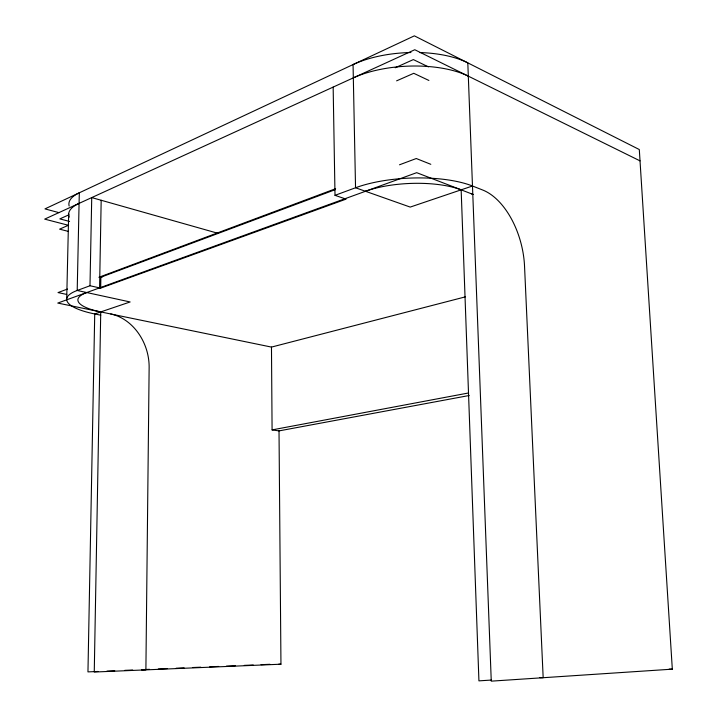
<?xml version="1.0" encoding="UTF-8"?>
<svg xmlns="http://www.w3.org/2000/svg" width="717" height="717" viewBox="0 0 717 717"><rect width="100%" height="100%" fill="white"/><g stroke="black" fill="none" stroke-linecap="round" stroke-linejoin="round"><path stroke-width="1.08" d="M100.747 311.716L94.259 672.035L280.956 664.202L279.012 430.469M100.747 315.184L94.725 313.956A62.944 16.59 1.7 0 1 77.203 290.475L89.992 285.751L91.731 197.587L218.344 233.419M94.725 314.145L87.958 671.892L98.005 671.471M99.573 287.884L101.178 200.267M89.992 285.751L100.667 288.126L100.864 277.21L335.359 189.611M66.708 298.971L68.68 213.854M68.823 214.849L59.834 218.9L69.576 221.454M395.228 67.748L413.351 59.583L428.407 66.869M68.581 225.192L59.583 229.153L68.258 231.376M396.609 80.851L413.754 73.304L428.9 80.456M67.461 289.059L58.032 292.581L66.789 294.445M98.883 277.291L335.619 188.705M399.512 164.793L416.272 158.52L430.809 164.31M333.154 87.089L335.009 195.338L355.542 187.764A79.309 27.237 -2.4 0 1 472.476 185.999L482.711 190.023A66.52 38.61 75.3 0 1 524.539 266.195L543.172 677.708L539.856 677.646M100.667 288.126L346.078 199.12L335.009 195.338M94.725 313.956L130.127 301.965L77.203 290.475L79.309 192.801A62.074 21.008 2.6 0 0 69.164 206.021M472.476 185.999L410.214 207.088L355.542 187.764L353.06 64.566A77.902 34.228 -3 0 1 410.931 52.511M473.112 194.45L416.694 172.672L57.772 303.067L271.474 347.091L465.288 296.883M271.474 347.091L272.084 429.904L468.013 393.077M469.214 395.506L279.012 430.89L272.084 429.904M58.973 212.635L44.947 208.898L414.363 35.85L639.304 149.539L672.322 669.158L491.262 681.15L467.807 62.863A77.902 34.228 -3 0 0 419.562 52.547M491.199 680.066L478.929 680.863L461.139 189.405M106.941 671.103L114.756 670.771M124.803 670.35L132.618 670.028M141.554 669.66L149.539 669.319M158.305 668.961L167.375 668.585M176.167 668.217L184.108 667.885M192.918 667.518L200.832 667.186M209.669 666.819L218.676 666.443M226.411 666.12L235.4 665.743M244.282 665.376L253.244 665M261.033 664.677L269.968 664.301M278.779 664.175L280.956 664.202M669.167 669.113L672.322 669.158M141.625 669.786L145.892 669.866L149.136 367.498A48.433 39.22 71.4 0 0 110.794 313.992M99.78 276.959L101.948 277.461M68.447 225.299L44.678 219.124L414.776 49.733L640.021 160.868M353.329 77.857A78.054 33.484 -2.9 0 1 468.309 76.145M365.491 191.278A65.381 22.442 -2.4 0 1 461.156 189.835M471.41 193.796A65.964 38.754 75.2 0 1 473.005 194.45M69.208 217.117A62.164 20.533 2.5 0 1 79.085 203.377M100.747 311.922A51.902 13.677 1.7 0 1 86.748 292.545"/></g></svg>
